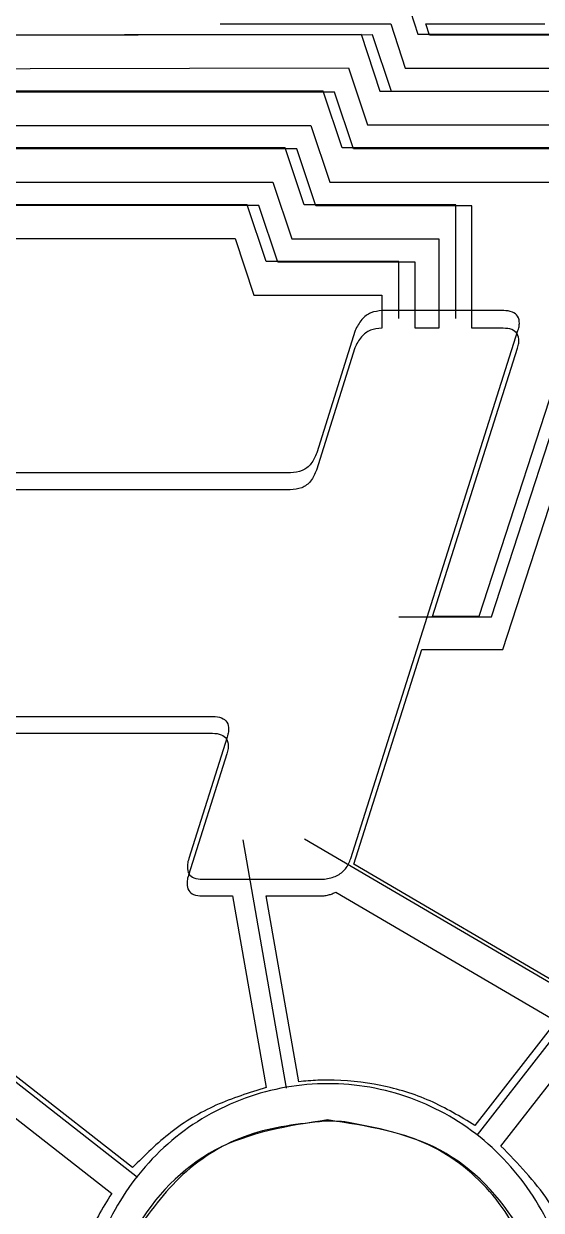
# Model space of a CAD drawing. Extents: x 1 to 406, y -9677 to -9382.
# Drawn here: x 112.33 to 120.62, y -9448.29 to -9429.27 of the extents above; entities that cross this region are included whole.
import ezdxf

# ---------------------------------------------------------------- set-up
doc = ezdxf.new("R2010")
doc.units = 0
doc.layers.get('0').update_dxf_attribs({"linetype": 'CONTINUOUS'})

msp = doc.modelspace()

# ---------------------------------------------------------------- linework, layer by layer
at = {"color": 1}
for points in [[(110.134051, -9428.524467), (110.141162, -9429.445034), (117.731412, -9429.436146), (118.034997, -9430.347811), (122.213614, -9430.347811), (122.555488, -9429.436146), (124.26486, -9429.436118), (124.720862, -9430.803616), (124.720679, -9431.720446)], [(118.346736, -9428.524467), (118.642622, -9429.436132), (121.681657, -9429.436132), (121.985698, -9428.524467), (125.176621, -9428.524467), (126.392231, -9432.171127), (130.647204, -9432.171127), (130.648116, -9433.995433)], [(123.811198, -9431.715887), (123.811252, -9430.803438), (123.657236, -9430.347605), (123.049155, -9430.347637), (122.74557, -9431.259271), (117.427372, -9431.259271), (117.123332, -9430.347833), (107.399056, -9430.347833), (107.095015, -9431.259499), (103.866353, -9431.259499), (94.787536, -9431.259499), (93.724079, -9434.450099), (89.624212, -9434.45101)], [(119.250702, -9433.994266), (119.250702, -9432.173502), (116.819747, -9432.170767), (116.515032, -9431.258952), (108.00668, -9431.259271), (107.703096, -9432.170936), (95.395617, -9432.170936), (93.724079, -9437.185094), (89.621586, -9437.184775)], [(118.339037, -9433.994266), (118.339037, -9433.082601), (116.211667, -9433.082601), (115.908082, -9432.170936), (108.614761, -9432.170936), (108.310721, -9433.082601), (99.19407, -9433.082601), (99.19407, -9433.994266)], [(120.018844, -9433.869248), (118.07016, -9433.869248)], [(117.637119, -9434.188331), (117.021745, -9436.148411)], [(117.568744, -9442.65542), (120.24676, -9434.188331)], [(118.339037, -9438.780845), (119.820493, -9438.780845), (121.301949, -9434.22252), (122.897363, -9434.22252)], [(116.6001, -9436.467493), (111.392213, -9436.467493)], [(103.587024, -9439.493083), (114.147465, -9447.764115)], [(125.176525, -9439.920427), (119.593488, -9447.08626)], [(109.181425, -9440.376258), (115.357956, -9440.376258)], [(115.585872, -9440.706736), (114.970498, -9442.65542)], [(115.834748, -9442.354677), (116.532153, -9446.335053)], [(116.824041, -9442.335282), (126.803273, -9448.180258)], [(115.187019, -9442.985899), (117.147099, -9442.985899)]]:
    msp.add_lwpolyline(points, dxfattribs=at)
at = {"color": 5}
for points in [[(110.134051, -9428.524467), (110.141162, -9429.445034), (117.731412, -9429.436146), (118.034997, -9430.347811), (122.213614, -9430.347811), (122.555488, -9429.436146), (124.26486, -9429.436118), (124.720862, -9430.803616), (124.720679, -9431.720446)], [(118.346736, -9428.524467), (118.642622, -9429.436132), (121.681657, -9429.436132), (121.985698, -9428.524467), (125.176621, -9428.524467), (126.392231, -9432.171127), (130.647204, -9432.171127), (130.648116, -9433.995433)], [(123.811198, -9431.715887), (123.811252, -9430.803438), (123.657236, -9430.347605), (123.049155, -9430.347637), (122.74557, -9431.259271), (117.427372, -9431.259271), (117.123332, -9430.347833), (107.399056, -9430.347833), (107.095015, -9431.259499), (103.866353, -9431.259499), (94.787536, -9431.259499), (93.724079, -9434.450099), (89.624212, -9434.45101)], [(119.250702, -9433.994266), (119.250702, -9432.173502), (116.819747, -9432.170767), (116.515032, -9431.258952), (108.00668, -9431.259271), (107.703096, -9432.170936), (95.395617, -9432.170936), (93.724079, -9437.185094), (89.621586, -9437.184775)], [(118.339037, -9433.994266), (118.339037, -9433.082601), (116.211667, -9433.082601), (115.908082, -9432.170936), (108.614761, -9432.170936), (108.310721, -9433.082601), (99.19407, -9433.082601), (99.19407, -9433.994266)], [(118.339037, -9438.780845), (119.820493, -9438.780845), (121.301949, -9434.22252), (122.897363, -9434.22252)], [(103.587024, -9439.493083), (114.147465, -9447.764115)], [(125.176525, -9439.920427), (119.593488, -9447.08626)], [(115.834748, -9442.354677), (116.532153, -9446.335053)], [(116.824041, -9442.335282), (126.803273, -9448.180258)]]:
    msp.add_lwpolyline(points, dxfattribs=at)
at = {"color": 7}
for points in [[(110.134052, -9428.524469), (110.141163, -9429.445037), (117.731414, -9429.436148), (118.034998, -9430.347813), (122.213615, -9430.347813), (122.55549, -9429.436148), (124.264862, -9429.43612), (124.720863, -9430.803618), (124.720681, -9431.720448)], [(118.346737, -9428.524469), (118.642623, -9429.436134), (121.681659, -9429.436134), (121.985699, -9428.524469), (125.176623, -9428.524469), (126.392232, -9432.171129), (130.647206, -9432.171129), (130.648117, -9433.995435)], [(147.684426, -9434.468395), (146.922371, -9432.181626), (142.590589, -9432.181626), (141.934041, -9434.149466), (136.339805, -9434.149466), (135.683858, -9432.181626), (131.27732, -9432.181626), (131.27732, -9434.149466), (130.901116, -9434.149466), (130.898646, -9432.183435), (126.57169, -9432.183435), (125.356864, -9428.541966), (121.784126, -9428.541966), (121.480869, -9429.451129), (118.828749, -9429.451129), (118.769062, -9429.268452), (120.679626, -9429.268452)], [(115.474917, -9429.268968), (118.209637, -9429.268968), (118.44175, -9429.982792), (121.863765, -9429.982792), (122.16943, -9429.073029), (124.974085, -9429.073029), (126.188913, -9432.714496), (130.36816, -9432.714496), (130.36816, -9434.149981), (124.732928, -9434.149981)], [(124.977104, -9431.552723), (124.977104, -9431.03484), (124.445954, -9429.446823), (122.362964, -9429.446823), (122.021727, -9430.355984), (118.22049, -9430.355984), (117.915427, -9429.446823), (110.40279, -9429.458275), (110.401555, -9429.269573), (110.419644, -9429.269573)], [(109.874041, -9429.990015), (117.53258, -9429.976155), (117.835834, -9430.887726), (122.388273, -9430.887726), (122.730112, -9429.976155), (124.063106, -9429.976155), (124.443531, -9431.120444), (124.443531, -9431.543071), (124.067326, -9431.543071), (124.067326, -9431.043274), (123.837022, -9430.363815), (122.848278, -9430.363815), (122.545033, -9431.275423), (117.61217, -9431.275423), (117.308916, -9430.363852), (107.205651, -9430.363852)], [(123.811199, -9431.715889), (123.811254, -9430.80344), (123.657237, -9430.347608), (123.049156, -9430.34764), (122.745572, -9431.259273), (117.427373, -9431.259273), (117.123333, -9430.347836), (107.399057, -9430.347836), (107.095017, -9431.259501), (103.866355, -9431.259501), (94.787538, -9431.259501), (93.72408, -9434.450101), (89.624213, -9434.451012)], [(89.728414, -9434.994063), (93.920925, -9434.994063), (94.985031, -9431.808382), (103.867439, -9431.808382), (107.285232, -9431.808382), (107.590295, -9430.899218), (116.926081, -9430.899218), (117.229335, -9431.808382), (122.927868, -9431.808382), (123.231125, -9430.899218), (123.456604, -9430.899218), (123.534379, -9431.131334), (123.534379, -9431.560592)], [(119.250704, -9433.994268), (119.250704, -9432.173504), (116.819749, -9432.170769), (116.515034, -9431.258954), (108.006682, -9431.259273), (107.703097, -9432.170938), (95.395618, -9432.170938), (93.72408, -9437.185096), (89.621587, -9437.184777)], [(120.011092, -9434.151219), (119.510087, -9434.151219), (119.510087, -9432.186395), (117.005674, -9432.186395), (116.700611, -9431.277232), (107.81398, -9431.277232), (107.510726, -9432.188806), (95.210525, -9432.188806), (93.538102, -9437.194617), (89.744101, -9437.194617)], [(89.728426, -9437.725767), (93.920937, -9437.725767), (95.59336, -9432.719953), (107.893564, -9432.719953), (108.196819, -9431.808382), (116.317773, -9431.808382), (116.623441, -9432.719953), (118.977132, -9432.719953), (118.977132, -9434.151219), (118.598513, -9434.151219), (118.598513, -9433.09254), (116.397354, -9433.09254), (116.094705, -9432.18338), (108.422301, -9432.18338), (108.117238, -9433.09254), (98.931572, -9433.09254), (98.931572, -9434.151219), (98.593953, -9434.151219), (98.551148, -9434.151219), (98.551148, -9433.087718), (95.817033, -9433.087718), (93.538102, -9439.914264), (89.74169, -9439.914264)], [(123.172643, -9431.875301), (122.429278, -9434.220552), (121.100503, -9434.220552), (119.619802, -9438.773593), (118.876434, -9438.773593), (120.238972, -9434.470148)], [(118.339038, -9433.994268), (118.339038, -9433.082603), (116.211668, -9433.082603), (115.908083, -9432.170938), (108.614762, -9432.170938), (108.310722, -9433.082603), (99.194071, -9433.082603), (99.194071, -9433.994268)], [(108.805123, -9432.712804), (115.711854, -9432.712804), (116.014507, -9433.621968), (118.065545, -9433.621968), (118.065545, -9434.149497), (118.063075, -9434.149497)], [(120.018844, -9433.869248), (118.07016, -9433.869248)], [(120.018844, -9433.869248), (118.07016, -9433.869248)], [(120.018844, -9433.869248), (118.07016, -9433.869248)], [(117.637119, -9434.188331), (117.021745, -9436.148411)], [(117.637119, -9434.188331), (117.021745, -9436.148411)], [(117.637119, -9434.188331), (117.021745, -9436.148411)], [(117.568744, -9442.65542), (120.24676, -9434.188331)], [(117.568744, -9442.65542), (120.24676, -9434.188331)], [(117.568744, -9442.65542), (120.24676, -9434.188331)], [(118.339038, -9438.780847), (119.820494, -9438.780847), (121.30195, -9434.222522), (122.897364, -9434.222522)], [(117.630802, -9434.467824), (117.01525, -9436.42481)], [(121.703397, -9440.64626), (124.461024, -9440.64626), (121.191539, -9444.837567), (117.618199, -9442.746134), (118.708227, -9439.302415), (120.006856, -9439.302415), (121.485752, -9434.751785)], [(116.6001, -9436.467493), (111.392213, -9436.467493)], [(116.6001, -9436.467493), (111.392213, -9436.467493)], [(116.6001, -9436.467493), (111.392213, -9436.467493)], [(116.593826, -9436.743742), (111.389062, -9436.743742)], [(103.587025, -9439.493086), (114.147467, -9447.764117)], [(125.176527, -9439.920429), (119.59349, -9447.086262)], [(109.181425, -9440.376258), (115.357956, -9440.376258)], [(109.181425, -9440.376258), (115.357956, -9440.376258)], [(109.181425, -9440.376258), (115.357956, -9440.376258)], [(114.066574, -9447.608501), (108.696014, -9443.407551), (110.340088, -9440.645701)], [(110.340088, -9440.645701), (115.352532, -9440.645701)], [(115.585872, -9440.706736), (114.970498, -9442.65542)], [(115.585872, -9440.706736), (114.970498, -9442.65542)], [(115.585872, -9440.706736), (114.970498, -9442.65542)], [(115.580431, -9440.975483), (114.96548, -9442.921619)], [(115.834749, -9442.354679), (116.532155, -9446.335055)], [(116.824042, -9442.335284), (126.803275, -9448.180261)], [(115.187019, -9442.985899), (117.147099, -9442.985899)], [(115.187019, -9442.985899), (117.147099, -9442.985899)], [(115.187019, -9442.985899), (117.147099, -9442.985899)], [(115.181924, -9443.251402), (115.673884, -9443.251402), (116.212871, -9446.326754)], [(116.734359, -9446.232689), (116.211652, -9443.251389), (117.14071, -9443.251389)], [(117.32881, -9443.192317), (120.861155, -9445.260237), (119.557099, -9446.93266)], [(108.422288, -9443.867556), (113.734971, -9448.023896)], [(119.974905, -9447.263044), (121.325985, -9445.53154)]]:
    msp.add_lwpolyline(points, dxfattribs=at)
for points in [[(117.32881, -9443.192305)], [(117.144062, -9446.864704)], [(117.19497, -9446.844035)]]:
    msp.add_lwpolyline(points, close=True, dxfattribs=at)
for points, knots in [([(174.678519, -9433.072518), (174.069414, -9439.032811), (172.85992, -9450.868098), (163.476223, -9466.508611), (149.736904, -9478.136922), (132.723344, -9484.30419), (114.670038, -9484.30419), (97.680307, -9478.136922), (83.845844, -9466.508611), (74.815656, -9450.868098), (71.662767, -9433.072518), (74.815656, -9415.276938), (83.845844, -9399.636425), (97.680307, -9388.008114), (114.670038, -9381.840845), (132.723344, -9381.840845), (149.736904, -9388.008114), (163.476223, -9399.636425), (172.85992, -9415.276938), (174.069414, -9427.112224), (174.678519, -9433.072518)], [0, 0, 0, 0, 17.790147, 35.32569, 53.115837, 70.905984, 88.441526, 106.231673, 124.021821, 141.557363, 159.34751, 177.137657, 194.6732, 212.463347, 230.253494, 247.789036, 265.579184, 283.369331, 300.904873, 318.69502, 318.69502, 318.69502, 318.69502]), ([(164.714158, -9437.122752), (164.223994, -9441.919167), (163.250681, -9451.443353), (155.699357, -9464.029712), (144.642942, -9473.387339), (130.951654, -9478.350313), (116.423654, -9478.350313), (102.751541, -9473.387339), (91.618562, -9464.029712), (84.351717, -9451.443353), (81.814499, -9437.122752), (84.351717, -9422.802151), (91.618562, -9410.215792), (102.751541, -9400.858165), (116.423654, -9395.895191), (130.951654, -9395.895191), (144.642942, -9400.858165), (155.699357, -9410.215792), (163.250681, -9422.802151), (164.223994, -9432.326337), (164.714158, -9437.122752)], [0, 0, 0, 0, 14.316229, 28.427571, 42.743801, 57.06003, 71.171372, 85.487601, 99.803831, 113.915172, 128.231402, 142.547631, 156.658973, 170.975202, 185.291432, 199.402773, 213.719003, 228.035232, 242.146574, 256.462803, 256.462803, 256.462803, 256.462803]), ([(118.07016, -9433.869248), (118.00841, -9433.875501), (117.886247, -9433.887871), (117.727537, -9434.010179), (117.668713, -9434.12608), (117.637119, -9434.188331)], [0, 0, 0, 0, 0.183263, 0.362563, 0.570606, 0.570606, 0.570606, 0.570606]), ([(118.07016, -9433.869248), (118.00841, -9433.875501), (117.886247, -9433.887871), (117.727537, -9434.010179), (117.668713, -9434.12608), (117.637119, -9434.188331)], [0, 0, 0, 0, 0.183263, 0.362563, 0.570606, 0.570606, 0.570606, 0.570606]), ([(118.07016, -9433.869248), (118.00841, -9433.875501), (117.886247, -9433.887871), (117.727537, -9434.010179), (117.668713, -9434.12608), (117.637119, -9434.188331)], [0, 0, 0, 0, 0.183263, 0.362563, 0.570606, 0.570606, 0.570606, 0.570606]), ([(120.24676, -9434.188331), (120.251234, -9434.174057), (120.25957, -9434.147463), (120.26752, -9434.109246), (120.272358, -9434.04659), (120.255839, -9433.955576), (120.151148, -9433.875221), (120.066692, -9433.871408), (120.018844, -9433.869248)], [0, 0, 0, 0, 0.044874, 0.083613, 0.116631, 0.233945, 0.341921, 0.483056, 0.483056, 0.483056, 0.483056]), ([(120.24676, -9434.188331), (120.251234, -9434.174057), (120.25957, -9434.147463), (120.26752, -9434.109246), (120.272358, -9434.04659), (120.255839, -9433.955576), (120.151148, -9433.875221), (120.066692, -9433.871408), (120.018844, -9433.869248)], [0, 0, 0, 0, 0.044874, 0.083613, 0.116631, 0.233945, 0.341921, 0.483056, 0.483056, 0.483056, 0.483056]), ([(120.24676, -9434.188331), (120.251234, -9434.174057), (120.25957, -9434.147463), (120.26752, -9434.109246), (120.272358, -9434.04659), (120.255839, -9433.955576), (120.151148, -9433.875221), (120.066692, -9433.871408), (120.018844, -9433.869248)], [0, 0, 0, 0, 0.044874, 0.083613, 0.116631, 0.233945, 0.341921, 0.483056, 0.483056, 0.483056, 0.483056]), ([(118.063075, -9434.149497), (118.001406, -9434.155724), (117.879458, -9434.168037), (117.721064, -9434.290102), (117.662343, -9434.405722), (117.630802, -9434.467824)], [0, 0, 0, 0, 0.183015, 0.3619, 0.56948, 0.56948, 0.56948, 0.56948]), ([(120.238972, -9434.470148), (120.243417, -9434.455835), (120.251717, -9434.429104), (120.259347, -9434.390653), (120.263989, -9434.327975), (120.247725, -9434.237112), (120.143114, -9434.157078), (120.058863, -9434.153339), (120.011092, -9434.151219)], [0, 0, 0, 0, 0.044958, 0.083963, 0.11712, 0.234114, 0.341729, 0.482658, 0.482658, 0.482658, 0.482658]), ([(117.021745, -9436.148411), (116.996387, -9436.210934), (116.948673, -9436.32858), (116.789129, -9436.451178), (116.664876, -9436.461903), (116.6001, -9436.467493)], [0, 0, 0, 0, 0.19992, 0.376176, 0.568143, 0.568143, 0.568143, 0.568143]), ([(117.021745, -9436.148411), (116.996387, -9436.210934), (116.948673, -9436.32858), (116.789129, -9436.451178), (116.664876, -9436.461903), (116.6001, -9436.467493)], [0, 0, 0, 0, 0.19992, 0.376176, 0.568143, 0.568143, 0.568143, 0.568143]), ([(117.021745, -9436.148411), (116.996387, -9436.210934), (116.948673, -9436.32858), (116.789129, -9436.451178), (116.664876, -9436.461903), (116.6001, -9436.467493)], [0, 0, 0, 0, 0.19992, 0.376176, 0.568143, 0.568143, 0.568143, 0.568143]), ([(117.01525, -9436.42481), (116.98989, -9436.487272), (116.942164, -9436.604825), (116.782756, -9436.727393), (116.658565, -9436.73814), (116.593826, -9436.743742)], [0, 0, 0, 0, 0.199765, 0.375956, 0.567809, 0.567809, 0.567809, 0.567809]), ([(115.357956, -9440.376258), (115.405778, -9440.378415), (115.490188, -9440.382224), (115.595168, -9440.462608), (115.611229, -9440.555762), (115.606774, -9440.621708), (115.599093, -9440.663829), (115.590398, -9440.692049), (115.585872, -9440.706736)], [0, 0, 0, 0, 0.141135, 0.249111, 0.366425, 0.405759, 0.448228, 0.494319, 0.494319, 0.494319, 0.494319]), ([(115.357956, -9440.376258), (115.405778, -9440.378415), (115.490188, -9440.382224), (115.595168, -9440.462608), (115.611229, -9440.555762), (115.606774, -9440.621708), (115.599093, -9440.663829), (115.590398, -9440.692049), (115.585872, -9440.706736)], [0, 0, 0, 0, 0.141135, 0.249111, 0.366425, 0.405759, 0.448228, 0.494319, 0.494319, 0.494319, 0.494319]), ([(115.357956, -9440.376258), (115.405778, -9440.378415), (115.490188, -9440.382224), (115.595168, -9440.462608), (115.611229, -9440.555762), (115.606774, -9440.621708), (115.599093, -9440.663829), (115.590398, -9440.692049), (115.585872, -9440.706736)], [0, 0, 0, 0, 0.141135, 0.249111, 0.366425, 0.405759, 0.448228, 0.494319, 0.494319, 0.494319, 0.494319]), ([(115.352532, -9440.645701), (115.400353, -9440.647901), (115.484792, -9440.651787), (115.589644, -9440.732123), (115.605999, -9440.82519), (115.601349, -9440.89098), (115.593359, -9440.932845), (115.584857, -9440.960887), (115.580431, -9440.975483)], [0, 0, 0, 0, 0.141132, 0.249202, 0.366232, 0.405679, 0.447822, 0.493575, 0.493575, 0.493575, 0.493575]), ([(114.970498, -9442.65542), (114.96593, -9442.670524), (114.956899, -9442.700381), (114.949524, -9442.746399), (114.945272, -9442.813461), (114.960594, -9442.904645), (115.061111, -9442.980321), (115.141433, -9442.98388), (115.187019, -9442.985899)], [0, 0, 0, 0, 0.047309, 0.093521, 0.139175, 0.250038, 0.352671, 0.487353, 0.487353, 0.487353, 0.487353]), ([(114.970498, -9442.65542), (114.96593, -9442.670524), (114.956899, -9442.700381), (114.949524, -9442.746399), (114.945272, -9442.813461), (114.960594, -9442.904645), (115.061111, -9442.980321), (115.141433, -9442.98388), (115.187019, -9442.985899)], [0, 0, 0, 0, 0.047309, 0.093521, 0.139175, 0.250038, 0.352671, 0.487353, 0.487353, 0.487353, 0.487353]), ([(114.970498, -9442.65542), (114.96593, -9442.670524), (114.956899, -9442.700381), (114.949524, -9442.746399), (114.945272, -9442.813461), (114.960594, -9442.904645), (115.061111, -9442.980321), (115.141433, -9442.98388), (115.187019, -9442.985899)], [0, 0, 0, 0, 0.047309, 0.093521, 0.139175, 0.250038, 0.352671, 0.487353, 0.487353, 0.487353, 0.487353]), ([(117.147099, -9442.985899), (117.213474, -9442.972017), (117.338545, -9442.94586), (117.496018, -9442.826015), (117.544208, -9442.712976), (117.568744, -9442.65542)], [0, 0, 0, 0, 0.201934, 0.380509, 0.565747, 0.565747, 0.565747, 0.565747]), ([(117.147099, -9442.985899), (117.213474, -9442.972017), (117.338545, -9442.94586), (117.496018, -9442.826015), (117.544208, -9442.712976), (117.568744, -9442.65542)], [0, 0, 0, 0, 0.201934, 0.380509, 0.565747, 0.565747, 0.565747, 0.565747]), ([(117.147099, -9442.985899), (117.213474, -9442.972017), (117.338545, -9442.94586), (117.496018, -9442.826015), (117.544208, -9442.712976), (117.568744, -9442.65542)], [0, 0, 0, 0, 0.201934, 0.380509, 0.565747, 0.565747, 0.565747, 0.565747]), ([(114.96548, -9442.921619), (114.960914, -9442.936605), (114.951894, -9442.966209), (114.94438, -9443.012047), (114.940135, -9443.079025), (114.955535, -9443.170236), (115.056055, -9443.245795), (115.136357, -9443.249372), (115.181924, -9443.251402)], [0, 0, 0, 0, 0.046971, 0.092789, 0.138711, 0.24943, 0.352067, 0.486713, 0.486713, 0.486713, 0.486713]), ([(117.14071, -9443.251389), (117.163711, -9443.24709), (117.208092, -9443.238795), (117.271308, -9443.219135), (117.309918, -9443.20112), (117.32881, -9443.192305)], [0, 0, 0, 0, 0.070168, 0.135392, 0.197887, 0.197887, 0.197887, 0.197887]), ([(121.09419, -9450.156183), (120.987204, -9450.842375), (120.776404, -9452.194407), (119.226731, -9453.682851), (117.205188, -9454.234484), (115.162642, -9453.682556), (113.674735, -9452.195563), (113.186752, -9450.380544), (113.46956, -9448.797939), (114.158625, -9447.603048), (115.215063, -9446.715356), (116.512273, -9446.24441), (117.89073, -9446.244423), (119.189788, -9446.715317), (120.238846, -9447.603191), (120.955332, -9448.797412), (121.047682, -9449.701088), (121.09419, -9450.156183)], [0, 0, 0, 0, 2.035249, 4.010133, 6.045381, 8.08063, 10.055514, 12.090762, 13.449118, 14.788034, 16.14639, 17.504746, 18.843661, 20.202017, 21.560373, 22.899289, 24.257645, 24.257645, 24.257645, 24.257645]), ([(121.09419, -9450.156183), (120.987204, -9450.842375), (120.776404, -9452.194407), (119.226731, -9453.682851), (117.205188, -9454.234484), (115.162642, -9453.682556), (113.674735, -9452.195563), (113.186752, -9450.380544), (113.46956, -9448.797939), (114.158625, -9447.603048), (115.215063, -9446.715356), (116.512273, -9446.24441), (117.89073, -9446.244423), (119.189788, -9446.715317), (120.238846, -9447.603191), (120.955332, -9448.797412), (121.047682, -9449.701088), (121.09419, -9450.156183)], [0, 0, 0, 0, 2.035249, 4.010133, 6.045381, 8.08063, 10.055514, 12.090762, 13.449118, 14.788034, 16.14639, 17.504746, 18.843661, 20.202017, 21.560373, 22.899289, 24.257645, 24.257645, 24.257645, 24.257645]), ([(116.212871, -9446.326754), (115.939807, -9446.410298), (115.397817, -9446.57612), (114.664326, -9447.017299), (114.265501, -9447.411754), (114.066574, -9447.608501)], [0, 0, 0, 0, 0.854652, 1.696352, 2.533957, 2.533957, 2.533957, 2.533957]), ([(119.557099, -9446.93266), (119.322758, -9446.791793), (118.850234, -9446.50775), (118.043092, -9446.264928), (117.428565, -9446.200322), (117.040355, -9446.208387), (116.886708, -9446.21737), (116.785029, -9446.227594), (116.734359, -9446.232689)], [0, 0, 0, 0, 0.817611, 1.648627, 2.504488, 2.659515, 2.8133, 2.966064, 2.966064, 2.966064, 2.966064]), ([(117.19497, -9446.844035), (117.825103, -9446.941651), (119.065587, -9447.13382), (120.431957, -9448.555053), (120.935459, -9450.40926), (120.431969, -9452.282764), (119.065464, -9453.64687), (117.195025, -9454.149924), (115.32461, -9453.646911), (113.958382, -9452.282671), (113.45517, -9450.40926), (113.958397, -9448.555144), (115.324494, -9447.13379), (116.564877, -9446.941642), (117.19497, -9446.844035)], [0, 0, 0, 0, 1.868634, 3.678607, 5.545587, 7.412474, 9.222221, 11.090775, 12.959189, 14.768727, 16.635572, 18.50251, 20.312276, 22.180765, 22.180765, 22.180765, 22.180765]), ([(117.144062, -9446.864716), (116.732659, -9446.909442), (115.9099, -9446.998888), (114.813572, -9447.663317), (114.335072, -9448.337017), (114.095695, -9448.674045)], [0, 0, 0, 0, 1.231449, 2.462757, 3.695374, 3.695374, 3.695374, 3.695374]), ([(117.473897, -9446.876279), (117.437302, -9446.873739), (117.364115, -9446.868659), (117.25411, -9446.864842), (117.180746, -9446.86475), (117.144062, -9446.864704)], [0, 0, 0, 0, 0.110042, 0.22008, 0.330126, 0.330126, 0.330126, 0.330126]), ([(120.494736, -9449.096246), (120.286889, -9448.708545), (119.871288, -9447.933315), (118.772812, -9447.115501), (117.906826, -9446.956012), (117.473897, -9446.876279)], [0, 0, 0, 0, 1.310059, 2.619533, 3.928617, 3.928617, 3.928617, 3.928617]), ([(120.821366, -9452.535937), (120.934274, -9452.320784), (121.161873, -9451.887082), (121.3567, -9451.165389), (121.44182, -9450.260751), (121.284355, -9449.208835), (120.791221, -9448.106904), (120.246026, -9447.543313), (119.974905, -9447.263044)], [0, 0, 0, 0, 0.727149, 1.465779, 2.225232, 3.440475, 4.615648, 5.778155, 5.778155, 5.778155, 5.778155]), ([(113.734971, -9448.023896), (113.590122, -9448.260211), (113.298141, -9448.736568), (113.046844, -9449.553348), (112.933228, -9450.619062), (113.165376, -9451.886891), (113.902293, -9453.186307), (114.68243, -9453.754376), (115.071583, -9454.037743)], [0, 0, 0, 0, 0.828837, 1.670741, 2.537915, 4.025422, 5.462699, 6.893239, 6.893239, 6.893239, 6.893239])]:
    msp.add_open_spline(points, degree=3, knots=knots, dxfattribs=at)
at = {"color": 1}
for points, knots in [([(118.07016, -9433.869248), (118.00841, -9433.875501), (117.886247, -9433.887871), (117.727537, -9434.010179), (117.668713, -9434.12608), (117.637119, -9434.188331)], [0, 0, 0, 0, 0.183263, 0.362563, 0.570606, 0.570606, 0.570606, 0.570606]), ([(120.24676, -9434.188331), (120.251234, -9434.174057), (120.25957, -9434.147463), (120.26752, -9434.109246), (120.272358, -9434.04659), (120.255839, -9433.955576), (120.151148, -9433.875221), (120.066692, -9433.871408), (120.018844, -9433.869248)], [0, 0, 0, 0, 0.044874, 0.083613, 0.116631, 0.233945, 0.341921, 0.483056, 0.483056, 0.483056, 0.483056]), ([(117.021745, -9436.148411), (116.996387, -9436.210934), (116.948673, -9436.32858), (116.789129, -9436.451178), (116.664876, -9436.461903), (116.6001, -9436.467493)], [0, 0, 0, 0, 0.19992, 0.376176, 0.568143, 0.568143, 0.568143, 0.568143]), ([(115.357956, -9440.376258), (115.405778, -9440.378415), (115.490188, -9440.382224), (115.595168, -9440.462608), (115.611229, -9440.555762), (115.606774, -9440.621708), (115.599093, -9440.663829), (115.590398, -9440.692049), (115.585872, -9440.706736)], [0, 0, 0, 0, 0.141135, 0.249111, 0.366425, 0.405759, 0.448228, 0.494319, 0.494319, 0.494319, 0.494319]), ([(114.970498, -9442.65542), (114.96593, -9442.670524), (114.956899, -9442.700381), (114.949524, -9442.746399), (114.945272, -9442.813461), (114.960594, -9442.904645), (115.061111, -9442.980321), (115.141433, -9442.98388), (115.187019, -9442.985899)], [0, 0, 0, 0, 0.047309, 0.093521, 0.139175, 0.250038, 0.352671, 0.487353, 0.487353, 0.487353, 0.487353]), ([(117.147099, -9442.985899), (117.213474, -9442.972017), (117.338545, -9442.94586), (117.496018, -9442.826015), (117.544208, -9442.712976), (117.568744, -9442.65542)], [0, 0, 0, 0, 0.201934, 0.380509, 0.565747, 0.565747, 0.565747, 0.565747]), ([(121.09419, -9450.156183), (120.987204, -9450.842375), (120.776404, -9452.194407), (119.226731, -9453.682851), (117.205188, -9454.234484), (115.162642, -9453.682556), (113.674735, -9452.195563), (113.186752, -9450.380544), (113.46956, -9448.797939), (114.158625, -9447.603048), (115.215063, -9446.715356), (116.512273, -9446.24441), (117.89073, -9446.244423), (119.189788, -9446.715317), (120.238846, -9447.603191), (120.955332, -9448.797412), (121.047682, -9449.701088), (121.09419, -9450.156183)], [0, 0, 0, 0, 2.035249, 4.010133, 6.045381, 8.08063, 10.055514, 12.090762, 13.449118, 14.788034, 16.14639, 17.504746, 18.843661, 20.202017, 21.560373, 22.899289, 24.257645, 24.257645, 24.257645, 24.257645])]:
    msp.add_open_spline(points, degree=3, knots=knots, dxfattribs=at)
at = {"color": 5}
msp.add_open_spline([(121.09419, -9450.156183), (120.987204, -9450.842375), (120.776404, -9452.194407), (119.226731, -9453.682851), (117.205188, -9454.234484), (115.162642, -9453.682556), (113.674735, -9452.195563), (113.186752, -9450.380544), (113.46956, -9448.797939), (114.158625, -9447.603048), (115.215063, -9446.715356), (116.512273, -9446.24441), (117.89073, -9446.244423), (119.189788, -9446.715317), (120.238846, -9447.603191), (120.955332, -9448.797412), (121.047682, -9449.701088), (121.09419, -9450.156183)], degree=3, knots=[0, 0, 0, 0, 2.035249, 4.010133, 6.045381, 8.08063, 10.055514, 12.090762, 13.449118, 14.788034, 16.14639, 17.504746, 18.843661, 20.202017, 21.560373, 22.899289, 24.257645, 24.257645, 24.257645, 24.257645], dxfattribs=at)

doc.saveas('drawing.dxf')
